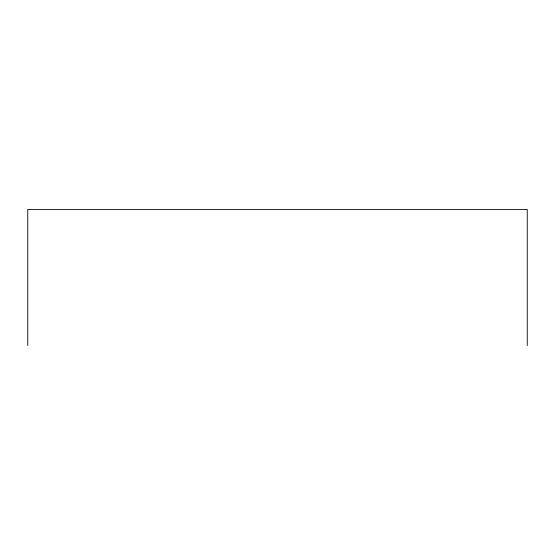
<?xml version="1.0" encoding="UTF-8"?>
<svg xmlns="http://www.w3.org/2000/svg" width="555" height="555" viewBox="0 0 555 555"><rect width="100%" height="100%" fill="white"/><g stroke="black" fill="none" stroke-linecap="round" stroke-linejoin="round"><path stroke-width="0.83" d="M527.25 345.536L527.25 209.464L27.75 209.464L27.75 345.536"/></g></svg>
